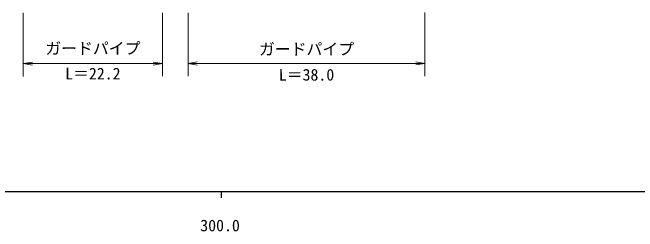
# Model space of a CAD drawing. Units: millimetres, scale not verified. Extents: x 40000 to 680000, y 20000 to 380000.
# Drawn here: x 335128 to 433646, y 198715 to 233169 of the extents above; entities that cross this region are included whole.
import ezdxf
from ezdxf.enums import TextEntityAlignment as Align

# ---------------------------------------------------------------- set-up
doc = ezdxf.new("R2010")
doc.units = ezdxf.units.MM
doc.header["$LTSCALE"] = 1000
doc.layers.add('M-STR-STR3', color=7, linetype='Continuous', lineweight=13)
doc.layers.add('M-TTL-BAND', color=7, linetype='Continuous', lineweight=25)
doc.styles.add('ＭＳ ゴシック', font='')
doc.styles.get('ＭＳ ゴシック').set_extended_font_data('MS Gothic')

# ---------------------------------------------------------------- blocks, each defined once
blk = doc.blocks.new('open_arrow')
at = {"color": 0, "linetype": 'Continuous', "lineweight": -2}
blk.add_lwpolyline([(7.5, 1.25), (0, 0), (7.5, -1.25)], dxfattribs=at)

msp = doc.modelspace()

# ---------------------------------------------------------------- linework, layer by layer
at = {"layer": 'M-STR-STR3'}
for p, q in [((336827, 233127), (336833, 223127)), ((358768, 233142), (358774, 223142)), ((362810, 233144), (362817, 223144)), ((400134, 233169), (400140, 223169)), ((336832, 225127), (358773, 225142)), ((362815, 225144), (400139, 225169))]:
    msp.add_line(p, q, dxfattribs=at)
at = {"layer": 'M-TTL-BAND'}
for p, q in [((40000, 205000), (579000, 205000)), ((368000, 205000), (368000, 204000))]:
    msp.add_line(p, q, dxfattribs=at)

# ---------------------------------------------------------------- block references
at = {"layer": 'M-STR-STR3', "xscale": 193, "yscale": 193}
for p in [(336832, 225127), (362815, 225144)]:
    msp.add_blockref('open_arrow', p, dxfattribs=at)
at = {"layer": 'M-STR-STR3', "xscale": 193, "yscale": 193, "rotation": 180}
for p in [(358773, 225142), (400139, 225169)]:
    msp.add_blockref('open_arrow', p, dxfattribs=at)

# ---------------------------------------------------------------- texts
at = {"layer": 'M-STR-STR3', "style": 'ＭＳ ゴシック'}
for s, p in [('ガードパイプ', (340300, 228437)), ('ガードパイプ', (373975, 228327)), ('L＝22.2', (343428, 224473)), ('L＝38.0', (377103, 224291))]:
    msp.add_text(s, height=1833, rotation=0.037, dxfattribs=at).set_placement(p, align=Align.TOP_LEFT)
at = {"layer": 'M-TTL-BAND', "style": 'ＭＳ ゴシック'}
msp.add_text('300.0', height=1833, dxfattribs=at).set_placement((367844, 198195), align=Align.BOTTOM_CENTER)

doc.saveas('drawing.dxf')
